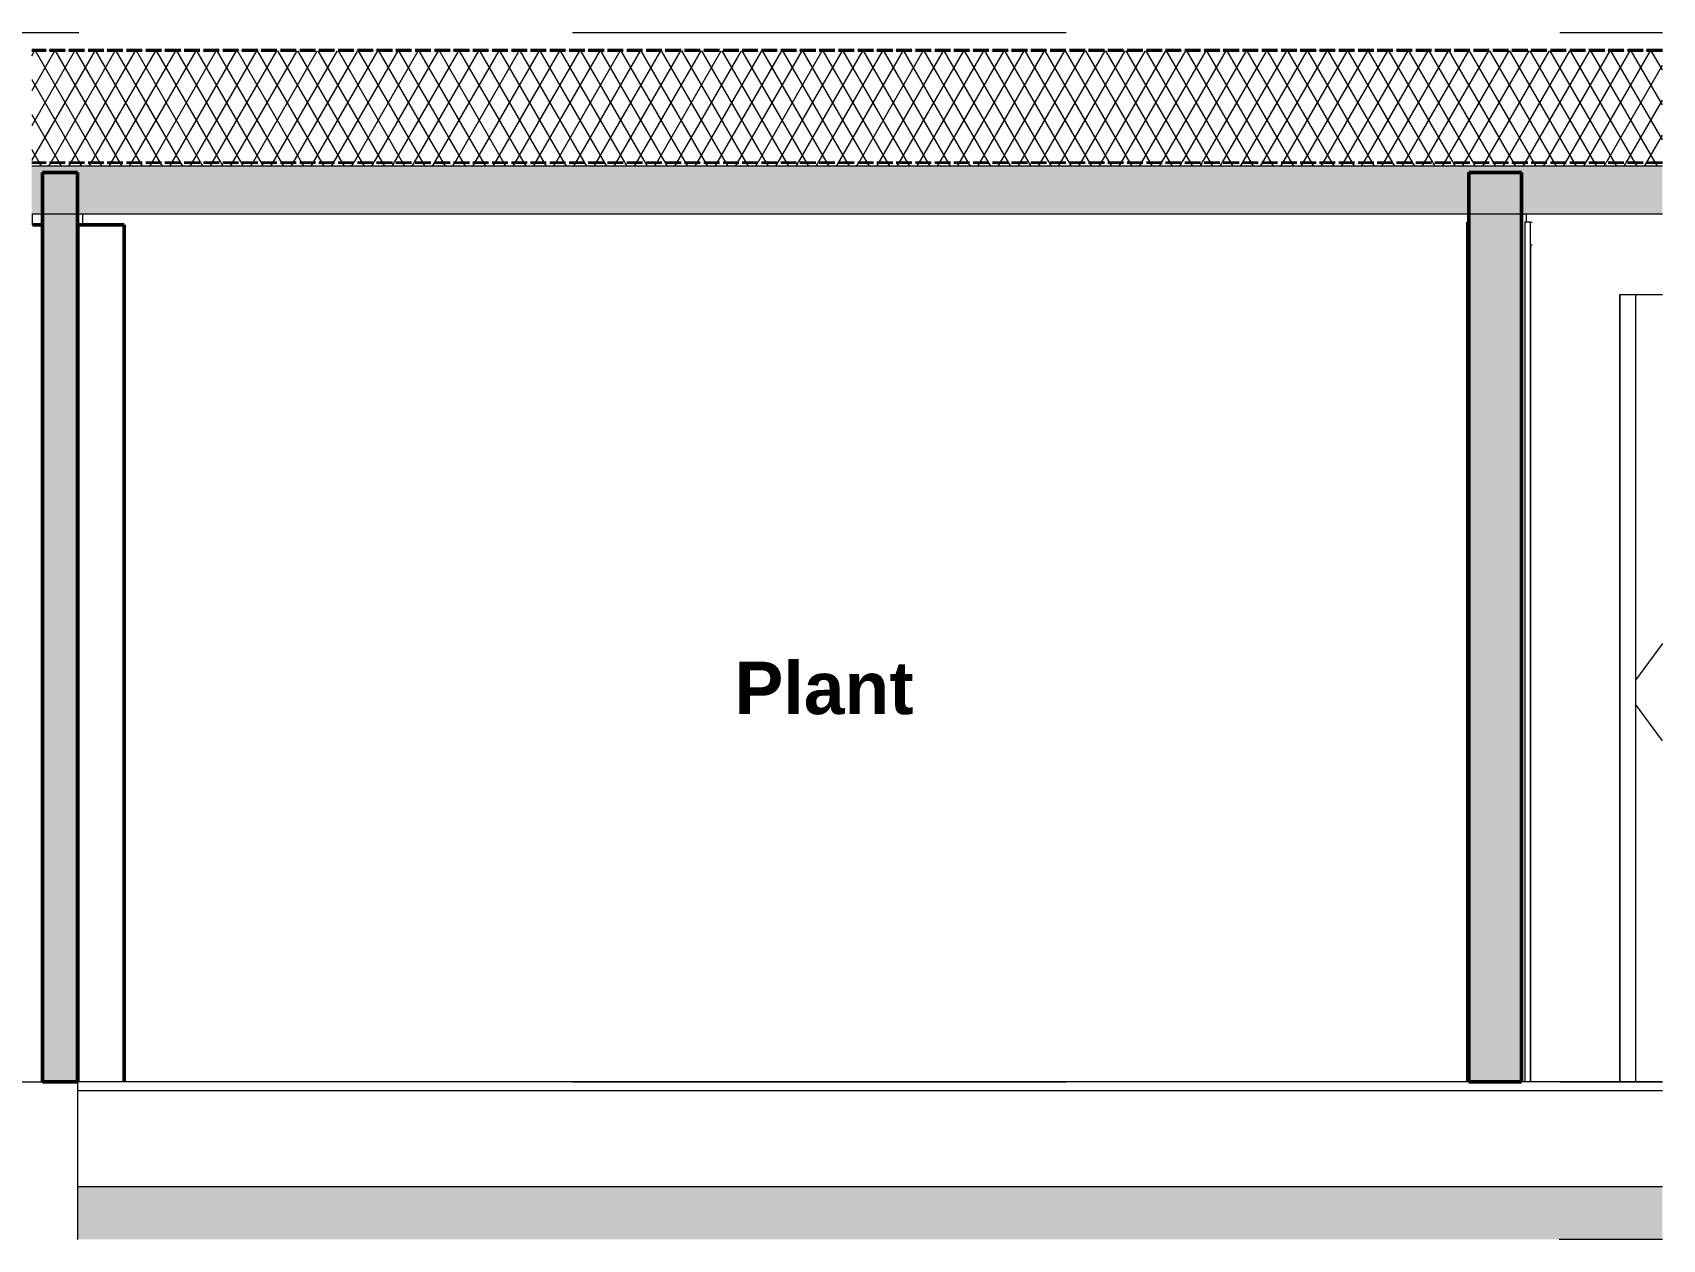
# Model space of a CAD drawing. Header units: millimetres. Extents: x -46169 to 174149, y -86316 to 18123.
# Drawn here: x 126462 to 131120, y -68708 to -65258 of the extents above; entities that cross this region are included whole.
import ezdxf

# ---------------------------------------------------------------- set-up
doc = ezdxf.new("R2010")
doc.units = ezdxf.units.MM
doc.header["$MEASUREMENT"] = 0
for name, pattern in [('Dashed', [2822.222233, 1411.111116, -1411.111116]), ('Hidden Line', [55, 45, -10]), ('Wipeout_Contour', [1000, 0, -1000])]:
    doc.linetypes.add(name, pattern=pattern)
for name, color, linetype, lineweight in [('A04_A04_1_0_Pen_No__7', 7, 'Continuous', 35), ('A04_A04_1_A-20-M_Roof_Pen_No__195', 7, 'Continuous', 35), ('A04_A04_1_A-20-M_Roof_Pen_No__4', 7, 'Continuous', 20), ('A04_A04_1_A-20-M_Roof_Pen_No__85', 8, 'Continuous', 20), ('A04_A04_1_New_A-20-M_Floor_Slab_Pen_No__146', 8, 'Continuous', 0), ('A04_A04_1_New_A-20-M_Floor_Slab_Pen_No__4', 7, 'Continuous', 20), ('A04_A04_1_New_A-25-M_Curtain_Wall_Pen_No__3', 7, 'Continuous', 18), ('A04_A04_1_New_A-25-M_Curtain_Wall_Pen_No__87', 8, 'Continuous', 20), ('A04_A04_1_New_A-25-M_Wall_Int_Pen_No__87', 8, 'Continuous', 20)]:
    doc.layers.add(name, color=color, linetype=linetype, lineweight=lineweight)
for name, color, linetype in [('A04_A04_1_A-20-M_Roof', 7, 'Continuous'), ('A04_A04_1_A-35-M_FFE_Sanitary', 7, 'Continuous'), ('A04_A04_1_New_A-15-M_Column', 7, 'Continuous'), ('A04_A04_1_New_A-20-M_Floor_Slab', 7, 'Continuous'), ('A04_A04_1_New_A-25-M_Curtain_Wall', 7, 'Continuous'), ('A04_A04_1_New_A-25-M_Wall_Int', 7, 'Continuous')]:
    doc.layers.add(name, color=color, linetype=linetype)
for name, color, linetype, lineweight, true_color in [('A04_A04_1_A-20-M_Roof_Pen_No__149', 7, 'Continuous', 0, 0x2a2a2a), ('A04_A04_1_A-20-M_Roof_Pen_No__162', 7, 'Continuous', 0, 0xe47200), ('A04_A04_1_A-20-M_Roof_Pen_No__81', 7, 'Continuous', 20, 0x6a6a6a), ('A04_A04_1_A-35-M_FFE_Sanitary_Pen_No__105', 7, 'Continuous', 15, 0xa6a6a6), ('A04_A04_1_New_A-15-M_Column_Pen_No__28', 7, 'Continuous', 50, 0x2a2a2a), ('A04_A04_1_New_A-20-M_Floor_Slab_Pen_No__147', 7, 'Continuous', 0, 0x606060), ('A04_A04_1_New_A-20-M_Floor_Slab_Pen_No__149', 7, 'Continuous', 0, 0x2a2a2a), ('A04_A04_1_New_A-25-M_Wall_Int_Pen_No__107', 7, 'Continuous', 15, 0xa6a6a6), ('A04_A04_1_New_A-25-M_Wall_Int_Pen_No__27', 7, 'Continuous', 50, 0x2a2a2a), ('A04_A04_1_New_A-25-M_Wall_Int_Pen_No__63', 7, 'Continuous', 20, 0x606060)]:
    doc.layers.add(name, color=color, linetype=linetype, lineweight=lineweight, true_color=true_color)
doc.styles.add('GENERATED_STYLE_3', font='')
doc.styles.get('GENERATED_STYLE_3').set_extended_font_data('Arial', bold=True)
pattern_1 = [(60, (126439.63, -84457.917), (-43.30127, 25), []), (120, (126439.63, -84457.917), (43.30127, 25), [])]

# ---------------------------------------------------------------- blocks, each defined once
blk = doc.blocks.new('*X22', base_point=(139020.8, -92453.4))
at = {"layer": 'A04_A04_1_A-20-M_Roof_Pen_No__162', "linetype": 'Continuous'}
for points in [[(126459.2, -65309.9), (126590.6, -65309.9), (126590.6, -65307.9), (126459.2, -65307.9)], [(126890.6, -65307.9), (126740.6, -65307.9), (126740.6, -65309.9), (126890.6, -65309.9)], [(127190.6, -65307.9), (127040.6, -65307.9), (127040.6, -65309.9), (127190.6, -65309.9)], [(127490.6, -65307.9), (127340.6, -65307.9), (127340.6, -65309.9), (127490.6, -65309.9)], [(127790.6, -65307.9), (127640.6, -65307.9), (127640.6, -65309.9), (127790.6, -65309.9)], [(128090.6, -65307.9), (127940.6, -65307.9), (127940.6, -65309.9), (128090.6, -65309.9)], [(128390.6, -65307.9), (128240.6, -65307.9), (128240.6, -65309.9), (128390.6, -65309.9)], [(128690.6, -65307.9), (128540.6, -65307.9), (128540.6, -65309.9), (128690.6, -65309.9)], [(128990.6, -65307.9), (128840.6, -65307.9), (128840.6, -65309.9), (128990.6, -65309.9)], [(129290.6, -65307.9), (129140.6, -65307.9), (129140.6, -65309.9), (129290.6, -65309.9)], [(129590.6, -65307.9), (129440.6, -65307.9), (129440.6, -65309.9), (129590.6, -65309.9)], [(129890.6, -65307.9), (129740.6, -65307.9), (129740.6, -65309.9), (129890.6, -65309.9)], [(130190.6, -65307.9), (130040.6, -65307.9), (130040.6, -65309.9), (130190.6, -65309.9)], [(130490.6, -65307.9), (130340.6, -65307.9), (130340.6, -65309.9), (130490.6, -65309.9)], [(130790.6, -65307.9), (130640.6, -65307.9), (130640.6, -65309.9), (130790.6, -65309.9)], [(131090.6, -65307.9), (130940.6, -65307.9), (130940.6, -65309.9), (131090.6, -65309.9)]]:
    blk.add_hatch(color=256, dxfattribs=at).paths.add_polyline_path(points)

msp = doc.modelspace()

# ---------------------------------------------------------------- linework, layer by layer
at = {"layer": 'A04_A04_1_A-35-M_FFE_Sanitary_Pen_No__105', "linetype": 'Dashed'}
msp.add_line((105427.1, -65257.9), (131120.2, -65257.9), dxfattribs=at)
at = {"layer": 'A04_A04_1_New_A-20-M_Floor_Slab_Pen_No__4', "linetype": 'Continuous'}
msp.add_line((131120.2, -68707.9), (130825.3, -68707.9), dxfattribs=at)

# ---------------------------------------------------------------- wipeouts: each hides what was drawn before it
at = {"color": 254, "linetype": 'Wipeout_Contour', "lineweight": 0, "ltscale": 577624.909768}
msp.add_wipeout([(131120.2, -65307.9), (126459.2, -65307.9), (126459.2, -65309.9), (131120.2, -65309.9)], dxfattribs=at).dxf.layer = 'A04_A04_1_A-20-M_Roof'
at = {"color": 254, "linetype": 'Wipeout_Contour', "lineweight": 0, "ltscale": 1152049.714251006}
msp.add_wipeout([(126461.8, -72307.9), (126489.9, -72307.9), (126489.9, -68707.9), (126589.9, -68707.9), (126589.9, -68257.9), (126489.9, -68257.9), (126489.9, -65807.9), (126461.8, -65807.9)], dxfattribs=at).dxf.layer = 'A04_A04_1_New_A-15-M_Column'
at = {"color": 254, "linetype": 'Wipeout_Contour', "lineweight": 0, "ltscale": 880330.458782}
msp.add_wipeout([(130717.1, -65776.9), (130717.1, -68257.9), (130727, -68257.9), (130727, -65799.9), (130732.1, -65799.9), (130732.1, -65776.9)], dxfattribs=at).dxf.layer = 'A04_A04_1_New_A-25-M_Wall_Int'

# ---------------------------------------------------------------- next in the draw order: hatches: boundary and pattern name
at = {"layer": 'A04_A04_1_New_A-25-M_Wall_Int_Pen_No__107', "linetype": 'Continuous', "lineweight": 0, "true_color": 0x292929}
msp.add_hatch(color=250, dxfattribs=at).paths.add_polyline_path([(130717.1, -65657.9), (130567.1, -65657.9), (130567.1, -68257.9), (130717.1, -68257.9)])

# ---------------------------------------------------------------- next in the draw order: block references
at = {"layer": 'A04_A04_1_A-35-M_FFE_Sanitary'}
msp.add_blockref('*X22', (139020.8, -92453.4), dxfattribs=at)

# ---------------------------------------------------------------- next in the draw order: wipeouts: each hides what was drawn before it
at = {"color": 254, "linetype": 'Wipeout_Contour', "lineweight": 0, "ltscale": 573226.172945}
msp.add_wipeout([(126592.4, -68257.9), (126723.1, -68257.9), (126723.1, -65807.9), (126592.4, -65807.9)], dxfattribs=at).dxf.layer = 'A04_A04_1_New_A-15-M_Column'

# ---------------------------------------------------------------- next in the draw order: wipeouts: each hides what was drawn before it
at = {"color": 254, "linetype": 'Wipeout_Contour', "lineweight": 0, "ltscale": 577916.792313}
msp.add_wipeout([(131120.2, -65309.9), (126459.2, -65309.9), (126459.2, -65629.9), (131120.2, -65629.9)], dxfattribs=at).dxf.layer = 'A04_A04_1_A-20-M_Roof'
at = {"color": 254, "linetype": 'Wipeout_Contour', "lineweight": 0, "ltscale": 573458.78831}
msp.add_wipeout([(126723.1, -68257.9), (126723.9, -68257.9), (126723.9, -65807.9), (126723.1, -65807.9)], dxfattribs=at).dxf.layer = 'A04_A04_1_New_A-15-M_Column'
at = {"color": 254, "linetype": 'Wipeout_Contour', "lineweight": 0, "ltscale": 587074.693066}
msp.add_wipeout([(130561, -65799.9), (130561, -68257.9), (130567.1, -68257.9), (130567.1, -65799.9)], dxfattribs=at).dxf.layer = 'A04_A04_1_New_A-25-M_Wall_Int'
at = {"color": 254, "linetype": 'Wipeout_Contour', "lineweight": 0, "ltscale": 587683.217992}
msp.add_wipeout([(130727, -65799.9), (130727, -68257.9), (130743, -68257.9), (130743, -65799.9)], dxfattribs=at).dxf.layer = 'A04_A04_1_New_A-25-M_Wall_Int'

# ---------------------------------------------------------------- next in the draw order: hatches: boundary and pattern name
at = {"layer": 'A04_A04_1_A-20-M_Roof_Pen_No__85', "linetype": 'Continuous'}
h = msp.add_hatch(dxfattribs=at)
h.set_pattern_fill('Batt_Insulation_0001', color=256, style=0, pattern_type=2)
h.set_pattern_definition(pattern_1)
h.paths.add_polyline_path([(131120.2, -65309.9), (126459.2, -65309.9), (126459.2, -65629.9), (131120.2, -65629.9)])

# ---------------------------------------------------------------- next in the draw order: linework, layer by layer
at = {"layer": 'A04_A04_1_A-20-M_Roof_Pen_No__195', "linetype": 'Hidden Line'}
for p, q in [((131120.2, -65307.9), (126459.2, -65307.9)), ((131120.2, -65309.9), (126459.2, -65309.9))]:
    msp.add_line(p, q, dxfattribs=at)

# ---------------------------------------------------------------- next in the draw order: wipeouts: each hides what was drawn before it
at = {"color": 254, "linetype": 'Wipeout_Contour', "lineweight": 0, "ltscale": 440253.206187}
msp.add_wipeout([(130743, -65799.9), (130743, -68257.9), (130743.3, -65865.9)], dxfattribs=at).dxf.layer = 'A04_A04_1_New_A-25-M_Wall_Int'

# ---------------------------------------------------------------- next in the draw order: wipeouts: each hides what was drawn before it
at = {"color": 254, "linetype": 'Wipeout_Contour', "lineweight": 0, "ltscale": 578215.946702}
msp.add_wipeout([(131120.2, -65629.9), (126459.2, -65629.9), (126459.2, -65639.9), (131120.2, -65639.9)], dxfattribs=at).dxf.layer = 'A04_A04_1_A-20-M_Roof'
at = {"color": 254, "linetype": 'Wipeout_Contour', "lineweight": 0, "ltscale": 583309.156839}
msp.add_wipeout([(126589.9, -68282.9), (131120.2, -68282.9), (131120.2, -68257.9), (126589.9, -68257.9)], dxfattribs=at).dxf.layer = 'A04_A04_1_New_A-20-M_Floor_Slab'
at = {"color": 254, "linetype": 'Wipeout_Contour', "lineweight": 0, "ltscale": 585537.490903}
msp.add_wipeout([(130743, -65799.9), (130743.3, -65865.9), (130748.1, -65865.9), (130748.1, -65799.9)], dxfattribs=at).dxf.layer = 'A04_A04_1_New_A-25-M_Wall_Int'

# ---------------------------------------------------------------- next in the draw order: hatches: boundary and pattern name
at = {"layer": 'A04_A04_1_A-20-M_Roof_Pen_No__81', "linetype": 'Continuous', "lineweight": 0, "true_color": 0x353535}
msp.add_hatch(color=250, dxfattribs=at).paths.add_polyline_path([(131120.2, -65639.9), (126459.2, -65639.9), (126459.2, -65776.9), (131120.2, -65776.9)])
at = {"layer": 'A04_A04_1_A-20-M_Roof_Pen_No__85', "linetype": 'Continuous'}
h = msp.add_hatch(dxfattribs=at)
h.set_pattern_fill('Batt_Insulation_0001', color=256, style=0, pattern_type=2)
h.set_pattern_definition(pattern_1)
h.paths.add_polyline_path([(131120.2, -65629.9), (126459.2, -65629.9), (126459.2, -65639.9), (131120.2, -65639.9)])

# ---------------------------------------------------------------- next in the draw order: linework, layer by layer
at = {"layer": 'A04_A04_1_New_A-25-M_Wall_Int_Pen_No__27', "linetype": 'Continuous'}
for p, q in [((126589.9, -65657.9), (126489.9, -65657.9)), ((130717.1, -65657.9), (130567.1, -65657.9))]:
    msp.add_line(p, q, dxfattribs=at)

# ---------------------------------------------------------------- next in the draw order: wipeouts: each hides what was drawn before it
at = {"color": 254, "linetype": 'Wipeout_Contour', "lineweight": 0, "ltscale": 583590.547064}
msp.add_wipeout([(131120.2, -68282.9), (126589.9, -68282.9), (126589.9, -68557.9), (131120.2, -68557.9)], dxfattribs=at).dxf.layer = 'A04_A04_1_New_A-20-M_Floor_Slab'
at = {"color": 254, "linetype": 'Wipeout_Contour', "lineweight": 0, "ltscale": 588887.035759}
msp.add_wipeout([(130998.2, -68257.9), (131043.2, -68257.9), (131043.2, -66007.9), (130998.2, -66007.9)], dxfattribs=at).dxf.layer = 'A04_A04_1_New_A-25-M_Curtain_Wall'

# ---------------------------------------------------------------- next in the draw order: hatches: boundary and pattern name
at = {"layer": 'A04_A04_1_New_A-20-M_Floor_Slab_Pen_No__146', "linetype": 'Continuous'}
msp.add_hatch(color=256, dxfattribs=at).paths.add_polyline_path([(131120.2, -68557.9), (126589.9, -68557.9), (126589.9, -68707.9), (131120.2, -68707.9)])

# ---------------------------------------------------------------- next in the draw order: linework, layer by layer
at = {"layer": 'A04_A04_1_New_A-20-M_Floor_Slab_Pen_No__147', "linetype": 'Continuous'}
msp.add_line((126589.9, -68557.9), (126589.9, -68707.9), dxfattribs=at)
at = {"layer": 'A04_A04_1_New_A-20-M_Floor_Slab_Pen_No__149', "linetype": 'Continuous'}
msp.add_line((131120.2, -68557.9), (126589.9, -68557.9), dxfattribs=at)
at = {"layer": 'A04_A04_1_New_A-20-M_Floor_Slab_Pen_No__4', "linetype": 'Continuous'}
msp.add_line((131120.2, -68282.9), (126589.9, -68282.9), dxfattribs=at)

# ---------------------------------------------------------------- next in the draw order: wipeouts: each hides what was drawn before it
at = {"color": 254, "linetype": 'Wipeout_Contour', "lineweight": 0, "ltscale": 997962.137032}
msp.add_wipeout([(126452.5, -66332.9), (126461.8, -66332.9), (126461.8, -65807.9), (126461.9, -65776.9), (126459.2, -65776.9), (126459.2, -65382.9), (126452.5, -65382.9)], dxfattribs=at).dxf.layer = 'A04_A04_1_New_A-25-M_Curtain_Wall'
at = {"color": 254, "linetype": 'Wipeout_Contour', "lineweight": 0, "ltscale": 883623.076929}
msp.add_wipeout([(131043.2, -66007.9), (131043.2, -68257.9), (131068.2, -68257.9), (131120.2, -68205.9), (131120.2, -66081), (131047.2, -66007.9)], dxfattribs=at).dxf.layer = 'A04_A04_1_New_A-25-M_Curtain_Wall'
at = {"color": 254, "linetype": 'Wipeout_Contour', "lineweight": 0, "ltscale": 858335.607907}
msp.add_wipeout([(126589.9, -68257.9), (126592.4, -68257.9), (126592.4, -65807.9), (126604.9, -65807.9), (126604.9, -65776.9), (126589.9, -65776.9)], dxfattribs=at).dxf.layer = 'A04_A04_1_New_A-25-M_Wall_Int'

# ---------------------------------------------------------------- next in the draw order: linework, layer by layer
at = {"layer": 'A04_A04_1_A-20-M_Roof_Pen_No__149', "linetype": 'Continuous'}
msp.add_line((131120.2, -65639.9), (126459.2, -65639.9), dxfattribs=at)
at = {"layer": 'A04_A04_1_A-20-M_Roof_Pen_No__195', "linetype": 'Hidden Line'}
msp.add_line((131120.2, -65629.9), (126459.2, -65629.9), dxfattribs=at)

# ---------------------------------------------------------------- next in the draw order: wipeouts: each hides what was drawn before it
at = {"color": 254, "linetype": 'Wipeout_Contour', "lineweight": 0, "ltscale": 570260.206102}
msp.add_wipeout([(126461.9, -65776.9), (126461.9, -65807.9), (126489.9, -65807.9), (126489.9, -65776.9)], dxfattribs=at).dxf.layer = 'A04_A04_1_New_A-25-M_Curtain_Wall'
at = {"color": 254, "linetype": 'Wipeout_Contour', "lineweight": 0, "ltscale": 440359.986265}
msp.add_wipeout([(131120.2, -66007.9), (131047.2, -66007.9), (131120.2, -66081)], dxfattribs=at).dxf.layer = 'A04_A04_1_New_A-25-M_Curtain_Wall'
at = {"color": 254, "linetype": 'Wipeout_Contour', "lineweight": 0, "ltscale": 443398.779122}
msp.add_wipeout([(131120.2, -68205.9), (131068.2, -68257.9), (131120.2, -68257.9)], dxfattribs=at).dxf.layer = 'A04_A04_1_New_A-25-M_Curtain_Wall'

# ---------------------------------------------------------------- next in the draw order: hatches: boundary and pattern name
at = {"layer": 'A04_A04_1_New_A-25-M_Wall_Int_Pen_No__107', "linetype": 'Continuous', "lineweight": 0, "true_color": 0x292929}
msp.add_hatch(color=250, dxfattribs=at).paths.add_polyline_path([(126489.9, -65657.9), (126489.9, -68257.9), (126589.9, -68257.9), (126589.9, -65657.9)])

# ---------------------------------------------------------------- next in the draw order: linework, layer by layer
at = {"layer": 'A04_A04_1_New_A-15-M_Column_Pen_No__28', "linetype": 'Continuous'}
msp.add_line((126461.8, -65807.9), (126489.9, -65807.9), dxfattribs=at)
at = {"layer": 'A04_A04_1_New_A-25-M_Curtain_Wall_Pen_No__87', "linetype": 'Continuous'}
msp.add_line((126461.9, -65807.9), (126461.9, -65776.9), dxfattribs=at)
at = {"layer": 'A04_A04_1_New_A-25-M_Wall_Int_Pen_No__27', "linetype": 'Continuous'}
msp.add_line((126489.9, -65657.9), (126489.9, -68257.9), dxfattribs=at)

# ---------------------------------------------------------------- next in the draw order: wipeouts: each hides what was drawn before it
at = {"color": 254, "linetype": 'Wipeout_Contour', "lineweight": 0, "ltscale": 1467257.85261458}
msp.add_wipeout([(130732.1, -65776.9), (130732.1, -65799.9), (130748.1, -65799.9), (130748.1, -65865.9), (130743.3, -65865.9), (130743.3, -68257.9), (130997.6, -68257.9), (130997.6, -66007.9), (131120.2, -66007.9), (131120.2, -65776.9)], dxfattribs=at).dxf.layer = 'A04_A04_1_New_A-25-M_Wall_Int'

# ---------------------------------------------------------------- next in the draw order: linework, layer by layer
at = {"layer": 'A04_A04_1_New_A-20-M_Floor_Slab_Pen_No__4', "linetype": 'Continuous'}
msp.add_line((131120.2, -68257.9), (130717.1, -68257.9), dxfattribs=at)
at = {"layer": 'A04_A04_1_New_A-25-M_Curtain_Wall_Pen_No__3', "linetype": 'Continuous'}
for p, q in [((131120.2, -67004.5), (131043.2, -67109.4)), ((131120.2, -67282.4), (131043.2, -67177.5))]:
    msp.add_line(p, q, dxfattribs=at)
at = {"layer": 'A04_A04_1_New_A-25-M_Curtain_Wall_Pen_No__87', "linetype": 'Continuous'}
for p, q in [((130998.2, -68257.9), (130998.2, -66007.9)), ((131043.2, -66007.9), (131043.2, -68257.9)), ((131043.2, -66007.9), (131043.2, -68257.9))]:
    msp.add_line(p, q, dxfattribs=at)
at = {"layer": 'A04_A04_1_New_A-25-M_Wall_Int_Pen_No__27', "linetype": 'Continuous'}
msp.add_line((130717.1, -65657.9), (130717.1, -68257.9), dxfattribs=at)
at = {"layer": 'A04_A04_1_New_A-25-M_Wall_Int_Pen_No__63', "linetype": 'Continuous'}
for p, q in [((130727, -65799.9), (130727, -68257.9)), ((130743, -65799.9), (130727, -65799.9)), ((130743, -68257.9), (130743, -65799.9)), ((130743, -65799.9), (130748.1, -65799.9)), ((130743.3, -65865.9), (130743.3, -68257.9)), ((130748.1, -65865.9), (130743.3, -65865.9))]:
    msp.add_line(p, q, dxfattribs=at)
at = {"layer": 'A04_A04_1_New_A-25-M_Wall_Int_Pen_No__87', "linetype": 'Continuous'}
for p, q in [((130732.1, -65799.9), (130732.1, -65776.9)), ((130997.6, -66007.9), (130997.6, -68257.9)), ((131120.2, -66007.9), (130997.6, -66007.9)), ((130998.1, -68257.9), (130998.1, -66007.9))]:
    msp.add_line(p, q, dxfattribs=at)

# ---------------------------------------------------------------- next in the draw order: wipeouts: each hides what was drawn before it
at = {"color": 254, "linetype": 'Wipeout_Contour', "lineweight": 0, "ltscale": 1158030.127314567}
msp.add_wipeout([(126604.9, -65807.9), (126724, -65807.9), (126724, -68257.9), (130561, -68257.9), (130561, -65799.9), (130567.1, -65799.9), (130567.1, -65776.9), (126604.9, -65776.9)], dxfattribs=at).dxf.layer = 'A04_A04_1_New_A-25-M_Wall_Int'

# ---------------------------------------------------------------- next in the draw order: linework, layer by layer
at = {"layer": 'A04_A04_1_A-20-M_Roof_Pen_No__4', "linetype": 'Continuous'}
msp.add_line((131120.2, -65776.9), (126459.2, -65776.9), dxfattribs=at)
at = {"layer": 'A04_A04_1_A-35-M_FFE_Sanitary_Pen_No__105', "linetype": 'Dashed'}
msp.add_line((105427.1, -68257.9), (131120.2, -68257.9), dxfattribs=at)
at = {"layer": 'A04_A04_1_New_A-15-M_Column_Pen_No__28', "linetype": 'Continuous'}
for p, q in [((126592.4, -65807.9), (126723.1, -65807.9)), ((126723.1, -65807.9), (126723.1, -65807.9)), ((126723.1, -65807.9), (126723.9, -65807.9)), ((126723.1, -68257.9), (126723.1, -65807.9)), ((126723.1, -68257.9), (126723.1, -65807.9)), ((126723.9, -65807.9), (126724, -65807.9)), ((126723.9, -68257.9), (126723.9, -65807.9)), ((126724, -68257.9), (126724, -65807.9))]:
    msp.add_line(p, q, dxfattribs=at)
at = {"layer": 'A04_A04_1_New_A-20-M_Floor_Slab_Pen_No__149', "linetype": 'Continuous', "flags": 128}
msp.add_lwpolyline([(126589.9, -68257.9), (126589.9, -68282.9), (126589.9, -68557.9)], dxfattribs=at)
at = {"layer": 'A04_A04_1_New_A-20-M_Floor_Slab_Pen_No__4', "linetype": 'Continuous'}
msp.add_line((130567.1, -68257.9), (126589.9, -68257.9), dxfattribs=at)
at = {"layer": 'A04_A04_1_New_A-25-M_Wall_Int_Pen_No__27', "linetype": 'Continuous'}
for p, q in [((126589.9, -65657.9), (126589.9, -68257.9)), ((130567.1, -65657.9), (130567.1, -68257.9)), ((126589.9, -68257.9), (126489.9, -68257.9)), ((130717.1, -68257.9), (130567.1, -68257.9))]:
    msp.add_line(p, q, dxfattribs=at)
at = {"layer": 'A04_A04_1_New_A-25-M_Wall_Int_Pen_No__63', "linetype": 'Continuous'}
for p, q in [((130561, -68257.9), (130561, -65799.9)), ((130561, -65799.9), (130567.1, -65799.9))]:
    msp.add_line(p, q, dxfattribs=at)
at = {"layer": 'A04_A04_1_New_A-25-M_Wall_Int_Pen_No__87', "linetype": 'Continuous'}
msp.add_line((126604.9, -65776.9), (126604.9, -65807.9), dxfattribs=at)

# ---------------------------------------------------------------- next in the draw order: texts
at = {"layer": 'A04_A04_1_0_Pen_No__7', "linetype": 'Continuous', "insert": (128468, -67208.5), "char_height": 150, "attachment_point": 7, "style": 'GENERATED_STYLE_3'}
msp.add_mtext('\\A1;{\\fArial|b1|i0|c0|p34;Plant}', dxfattribs=at)

doc.saveas('drawing.dxf')
